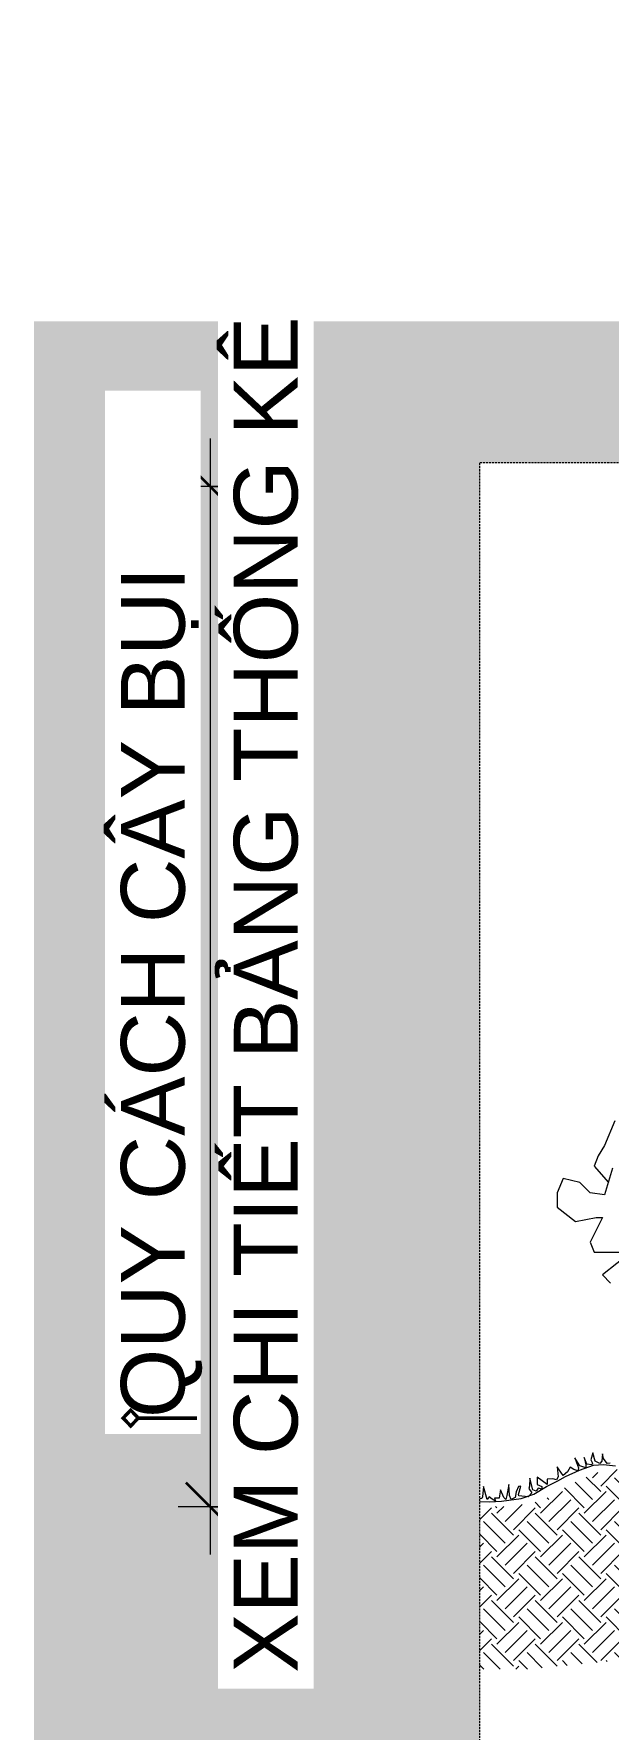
# Model space of a CAD drawing. Header units: millimetres. Extents: x 5357 to 259384, y -16348 to 109893.
# Drawn here: x 237844 to 239194, y 9272 to 13258 of the extents above; entities that cross this region are included whole.
import ezdxf

# ---------------------------------------------------------------- set-up
doc = ezdxf.new("R2010")
doc.units = ezdxf.units.MM
doc.linetypes.add('Demolished', pattern=[7.14375, 4.7625, -2.38125])
for name, color, linetype, lineweight in [('A-ANNO-DIMS', 211, 'Continuous', 9), ('A-ANNO-DIMS-75', 211, 'Continuous', 9), ('A-DETL-DEMO', 6, 'Demolished', 18), ('A-DETL-GENF-2', 255, 'Continuous', 18), ('CAY XANH_CHI TIET TRONG CAY 3_dwg-1', 250, 'Continuous', 18), ('LSA', 250, 'Continuous', 18)]:
    doc.layers.add(name, color=color, linetype=linetype, lineweight=lineweight)
doc.styles.add('Arial_11', font='arial_0.ttf', dxfattribs={"height": 150})
doc.styles.add('Arial_12', font='arial_0.ttf', dxfattribs={"height": 150})
doc.dimstyles.new('Diagonal_-_2_0mm_Arial', dxfattribs={"dimscale": 304.8, "dimtxt": 153.03891, "dimasz": 0.369094, "dimexe": 0.246063, "dimexo": 0.0625, "dimgap": 0.049213, "dimtad": 1, "dimdec": 0, "dimzin": 0, "dimdsep": 46, "dimtxsty": 'Arial_12', "dimblk1": 'OBLIQUE', "dimblk2": 'OBLIQUE', "dimsah": 1, "dimcen": 0.09, "dimdle": 0.369094, "dimazin": 0, "dimtfac": 1, "dimtdec": 4, "dimtix": 1, "dimtmove": 0, "dimatfit": 3, "dimfxl": 0.246063, "dimfxlon": 1, "dimtvp": 1, "dimtfill": 1, "dimtolj": 1, "dimtzin": 0, "dimarcsym": 2})

# ---------------------------------------------------------------- blocks, each defined once
blk = doc.blocks.new('CAY XANH_CHI TIET TRONG CAY 3_dwg-2201632-CẢNH QUAN_CHI TIẾT TRỒNG CÂY')
at = {"layer": 'LSA'}
h = blk.add_hatch(dxfattribs=at)
h.set_pattern_fill('FP_64', color=256, style=0, pattern_type=2)
h.set_pattern_definition([(45, (-1868369.82, -247965.92), (0, 102.6719046), [72.6, -72.6]), (45, (-1868389.07, -247946.67), (0, 102.6719046), [72.6, -72.6]), (45, (-1868408.32, -247927.42), (0, 102.6719046), [72.6, -72.6]), (135, (-1868408.32, -247914.58), (-102.6719046, 7e-15), [72.6, -72.6]), (135, (-1868389.07, -247895.33), (-102.6719046, 7e-15), [72.6, -72.6]), (135, (-1868369.82, -247876.08), (-102.6719046, 7e-15), [72.6, -72.6])])
h.paths.add_polyline_path([(-2730.2, 7650.5), (-2399.3, 7650.5), (-2333.1, 7719), (-2333.1, 7805.7), (-2316.9, 8021.1), (-2316.9, 8706.1), (-2330.6, 8928.1), (-2327, 9191.7), (-2340.7, 9394), (-2004.4, 9394), (-2004.4, 9796.6), (-2023.6, 9794.2), (-2082, 9794.2), (-2132, 9801), (-2179.4, 9812.8), (-2211, 9812.8), (-2233.4, 9818.8), (-2266.4, 9825.2), (-2299.5, 9829.3), (-2340.7, 9843.7), (-2369.9, 9858.3), (-2403, 9866.6), (-2462.7, 9890.1), (-2493.9, 9890.1), (-2533.4, 9898.5), (-2555.4, 9899.2), (-2594.1, 9893.9), (-2616.9, 9882.5), (-2644.2, 9859.7), (-2690.6, 9807.4), (-2717.8, 9771.4), (-2722, 9754.8), (-2722, 9692.7), (-2726.1, 9589.3), (-2730.2, 9547.9), (-2734.4, 9485.8), (-2734.4, 9431.9), (-2713.7, 9013.8), (-2734.4, 8972.5), (-2726.1, 8653.7), (-2726.1, 8413.6), (-2746.8, 8335), (-2722, 8264.6), (-2717.8, 8223.2), (-2726.1, 8049.3), (-2730.2, 8032.8), (-2755.1, 8012.1), (-2763.4, 8003.8), (-2808.9, 7991.4), (-2837.9, 7991.4), (-2958.3, 7987.2), (-3053.3, 7991.4), (-3165.1, 7991.4), (-3281.1, 7987.2), (-3347.3, 7987.2), (-3500.6, 7974.8), (-3595.8, 7974.8), (-3794.6, 7995.5), (-3860.9, 7991.4), (-3927.2, 7974.8), (-3993.4, 7974.8), (-4039, 7978.9), (-4092.8, 7987.2), (-4146.7, 7987.2), (-4204.6, 7983.1), (-4262.6, 7974.8), (-4312.3, 7983.1), (-4357.9, 7987.2), (-4403.4, 7983.1), (-4437.1, 7983.7), (-4465.6, 7987.2), (-4490.4, 7995.5), (-4515.3, 8012.1), (-4523.6, 8057.6), (-4527.7, 8082.4), (-4527.7, 8128), (-4548.4, 8301.8), (-4540.1, 8335), (-4527.7, 8399.1), (-4523.6, 8417.7), (-4544.3, 8666.1), (-4540.1, 8719.9), (-4531.8, 8782.8), (-4527.7, 8827.6), (-4544.3, 8984.9), (-4536, 9022.1), (-4531.8, 9080.1), (-4527.7, 9121.5), (-4519.4, 9162.9), (-4540.3, 9314.8), (-4552.5, 9527.2), (-4523.6, 9576.8), (-4536, 9779.7), (-4565.7, 9800.4), (-4581.7, 9814.9), (-4614.8, 9848), (-4629.7, 9856.3), (-4649.6, 9871.2), (-4667.8, 9879.4), (-4681, 9891), (-4710.8, 9889.3), (-4743.9, 9889.3), (-4800.1, 9886), (-4818.3, 9889.3), (-4848.1, 9889.3), (-4871.3, 9882.7), (-4897.7, 9879.4), (-4925.9, 9882.7), (-4949, 9881.1), (-4982.1, 9869.5), (-5015.2, 9854.6), (-5033.4, 9844.7), (-5059.9, 9831.5), (-5089.7, 9813.3), (-5119.5, 9803.4), (-5165.8, 9796.7), (-5193.9, 9795.1), (-5244.2, 9796.7), (-5244.2, 9412.6), (-5131.8, 9412.6), (-4889.1, 9435.8), (-4875, 9311.9), (-4852.5, 9221.8), (-4879.3, 8960.3), (-4856, 8892.6), (-4856, 8742.9), (-4880.5, 8554.6), (-4880.5, 8242.2), (-4876.8, 7794.6), (-4784.4, 7654.7), (-4775.7, 7650.5), (-2755.1, 7650.5)])
at = {"layer": 'LSA', "flags": 128}
for points in [[(-4927, 10702.1), (-4951.2, 10644.1), (-4965.7, 10620), (-4975.3, 10595.8), (-4941.5, 10557.2)], [(-4931.9, 10591), (-4951.2, 10528.3), (-4985, 10533.1), (-5009.2, 10557.2), (-5047.8, 10566.9), (-5062.3, 10533.1), (-5062.3, 10499.3), (-5018.8, 10465.5), (-4970.5, 10475.1), (-4956, 10475.1), (-4985, 10417.2), (-4975.3, 10393.1), (-4888.4, 10393.1), (-4956, 10340), (-4936.7, 10320.7)], [(-4937.6, 9897.2), (-4944.9, 9896), (-4953.5, 9908.2), (-4956, 9919.3), (-4957.2, 9902.1), (-4962.1, 9896), (-4973.1, 9902.1), (-4978, 9921.7), (-4982.9, 9904.6), (-4979.3, 9897.2), (-4980.5, 9893.5), (-4992.7, 9894.8), (-4998.9, 9910.7), (-4995.2, 9893.5), (-4995.2, 9886.2), (-5008.7, 9891.1), (-5020.9, 9909.5), (-5014.8, 9892.3), (-5012.4, 9886.2), (-5013.6, 9878.8), (-5023.4, 9882.5), (-5032, 9887.4), (-5038.1, 9876.4), (-5047.9, 9867.8), (-5059, 9883.7), (-5062.6, 9888.6), (-5060.2, 9865.3), (-5063.9, 9858), (-5072.5, 9860.4), (-5085.9, 9859.2), (-5085.9, 9847), (-5109.2, 9864.1), (-5109.2, 9847), (-5098.2, 9842.1), (-5098.2, 9835.9), (-5106.8, 9838.4), (-5111.7, 9831), (-5119.1, 9834.7), (-5126.4, 9861.7), (-5127.6, 9843.3), (-5128.9, 9837.2), (-5121.5, 9827.4), (-5130.1, 9817.5), (-5152.2, 9820), (-5153.4, 9823.7), (-5147.3, 9843.3), (-5153.4, 9842.1), (-5158.3, 9829.8), (-5160.7, 9816.3), (-5170.6, 9811.4), (-5174.2, 9821.2), (-5175.5, 9847), (-5180.4, 9821.2), (-5182.8, 9811.4), (-5187.7, 9816.3), (-5195.1, 9834.7), (-5197.5, 9820), (-5198.8, 9815.1), (-5209.8, 9815.1), (-5207.3, 9807.7), (-5214.7, 9812.6), (-5222.1, 9817.5), (-5227, 9811.4), (-5235.5, 9842.1), (-5238, 9817.5), (-5239.2, 9813.9), (-5244.2, 9813.2)], [(-5244.2, 9806.8), (-5221.3, 9806.1), (-5193.2, 9807.7), (-5146.9, 9814.3), (-5117.1, 9824.3), (-5087.3, 9842.5), (-5060.8, 9855.7), (-5042.6, 9865.6), (-5009.5, 9880.5), (-4976.4, 9892.1), (-4953.3, 9893.7), (-4925.1, 9890.4)]]:
    blk.add_lwpolyline(points, dxfattribs=at)
blk = doc.blocks.new('DIMBLOCK13-CẢNH QUAN_CHI TIẾT TRỒNG CÂY')
at = {"layer": 'A-ANNO-DIMS-75'}
for p, q in [((238258, 12306.9), (238258, 9681.9)), ((238333, 12194.4), (238183, 12194.4)), ((238258, 12194.4), (238333, 12194.4)), ((238333, 9794.4), (238183, 9794.4)), ((238258, 9794.4), (238333, 9794.4))]:
    blk.add_line(p, q, dxfattribs=at)
at = {"layer": 'A-ANNO-DIMS-75', "lineweight": 35}
for p, q in [((238258, 12194.4), (238201.8, 12250.6)), ((238258, 12194.4), (238314.3, 12138.1)), ((238258, 9794.4), (238201.8, 9850.6)), ((238258, 9794.4), (238314.3, 9738.1))]:
    blk.add_line(p, q, dxfattribs=at)
at = {"layer": 'A-ANNO-DIMS-75', "color": 0, "char_height": 150, "attachment_point": 1, "rotation": 90, "line_spacing_factor": 0.941778, "bg_fill": 3, "box_fill_scale": 1.25, "bg_fill_color": 256, "bg_fill_true_color": 13158600, "bg_fill_transparency": 0}
for s, insert, width, style in [('XEM CHI TI\\fArial|b0|i0|c254|p34|;ẾT BẢNG THỐNG KÊ', (238313.7, 9403.9), 3817.026, 'Arial_11'), ('\u206eQUY CÁCH CÂY BỤI', (238048.3, 10003.1), 2378.931, 'Arial_12')]:
    blk.add_mtext(s, dxfattribs=dict(at, insert=insert, width=width, style=style))
blk = doc.blocks.new('_Oblique')
at = {"color": 0, "linetype": 'ByBlock', "lineweight": -2}
blk.add_line((-0.5, -0.5), (0.5, 0.5), dxfattribs=at)

msp = doc.modelspace()

# ---------------------------------------------------------------- hatches: boundary and pattern name
at = {"layer": 'A-DETL-GENF-2'}
h = msp.add_hatch(color=256, dxfattribs=at)
h.paths.add_polyline_path([(241752.5, 7182.6), (242900.7, 7182.6), (242900.7, 12582.6), (237843.7, 12582.6), (237843.7, 7182.6), (241657.7, 7182.6)])
h.paths.add_polyline_path([(239989.6, 7650.5), (238892, 7650.5), (238892, 12250.5), (242131.9, 12250.5), (242131.9, 7650.5), (240004.6, 7650.5)])

# ---------------------------------------------------------------- linework, layer by layer
at = {"layer": 'A-DETL-DEMO'}
for p, q in [((238892, 7650.5), (238892, 12250.5)), ((238892, 12250.5), (242131.9, 12250.5))]:
    msp.add_line(p, q, dxfattribs=at)

# ---------------------------------------------------------------- block references
at = {"layer": 'CAY XANH_CHI TIET TRONG CAY 3_dwg-1'}
msp.add_blockref('CAY XANH_CHI TIET TRONG CAY 3_dwg-2201632-CẢNH QUAN_CHI TIẾT TRỒNG CÂY', (244136.3, 0), dxfattribs=at)

# ---------------------------------------------------------------- next in the draw order: dimensions: what is measured, and where the dimension line sits
at = {"layer": 'A-ANNO-DIMS'}
dim = msp.add_linear_dim(base=(238258, 9794.4), p1=(238333, 12194.4), p2=(238333, 9794.4), angle=90, text='\u206eQUY CÁCH CÂY BỤI\\XXEM CHI TIẾT BẢNG THỐNG KÊ', dimstyle='Diagonal_-_2_0mm_Arial', override={"dimpost": '<>', "dimfxl": 2399.971648}, dxfattribs=at)
dim.commit()
dim.dimension.update_dxf_attribs({"geometry": 'DIMBLOCK13-CẢNH QUAN_CHI TIẾT TRỒNG CÂY', "text_midpoint": (238258, 10994.4)})

doc.saveas('drawing.dxf')
